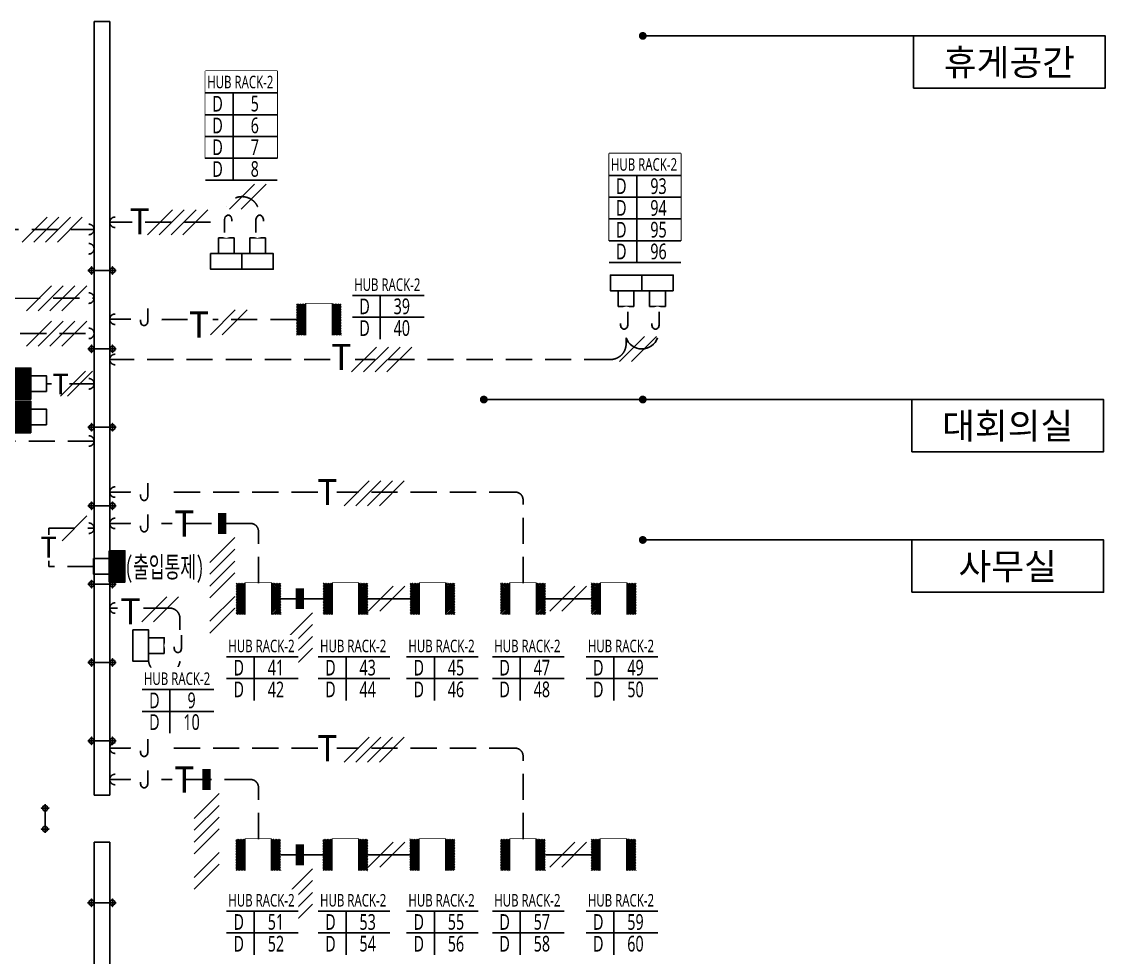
# Model space of a CAD drawing. Header units: millimetres. Extents: x -168200 to 336400, y -118800 to 0.
# Drawn here: x 268315 to 289040, y -63780 to -45876 of the extents above; entities that cross this region are included whole.
import ezdxf
from ezdxf.enums import TextEntityAlignment as Align

# ---------------------------------------------------------------- set-up
doc = ezdxf.new("R2010")
doc.units = ezdxf.units.MM
doc.header["$LTSCALE"] = 2000
for name, pattern in [('DASHDOT3', [1.5, 1, -0.25, 0, -0.25]), ('E6', [10, 6, -1, 0.5, -1, 0.5, -1]), ('HIDDEN', [0.375, 0.25, -0.125])]:
    doc.linetypes.add(name, pattern=pattern)
for name, color, linetype in [('3-통신선번장', 40, 'E6'), ('3-통신선번장(D)', 240, 'Continuous'), ('3131$0$SYM', 3, 'Continuous'), ('elec-box', 6, 'Continuous'), ('S', 4, 'Continuous'), ('S2', 4, 'HIDDEN'), ('S3', 4, 'DASHDOT3'), ('SYM', 3, 'Continuous'), ('TRAY', 3, 'Continuous'), ('TRAY1', 3, 'Continuous'), ('ztemper', 7, 'Continuous')]:
    doc.layers.add(name, color=color, linetype=linetype)
doc.styles.add('$0$스타일1', font='malgun.ttf')
doc.styles.add('ELEC', font='malgun.ttf')
doc.styles.add('GHS', font='malgun.ttf')
doc.styles.add('ROMANS', font='romans.shx', dxfattribs={"height": 10})
doc.styles.add('굴림체', font='')
doc.styles.get('굴림체').set_extended_font_data('GulimChe')
doc.dimstyles.new('DIM-QD 1', dxfattribs={"dimtxt": 3, "dimasz": 1.5, "dimexe": 1, "dimexo": 0, "dimgap": 1, "dimtad": 1, "dimdec": 3, "dimdsep": 46, "dimlunit": 6, "dimtxsty": '$0$스타일1', "dimblk1": 'ARCHTICK', "dimblk2": 'ARCHTICK', "dimsah": 1, "dimcen": 0, "dimclrd": 256, "dimclre": 256, "dimclrt": 3, "dimazin": 2, "dimtfac": 1, "dimtdec": 3, "dimtix": 1, "dimtmove": 2, "dimatfit": 3, "dimldrblk": 'ARCHTICK', "dimfxl": 1, "dimtolj": 1, "dimtzin": 0, "dimarcsym": 0})

# ---------------------------------------------------------------- blocks, each defined once
blk = doc.blocks.new('zw$9B4E')
at = {"layer": 'SYM'}
blk.add_line((-150, -400), (150, -400), dxfattribs=at)
blk.add_wipeout([(-250, -50), (-250, -400), (250, -400), (250, -50)]).dxf.layer = 'SYM'
h = blk.add_hatch(dxfattribs=at)
h.set_pattern_fill('ANSI31', color=256, scale=100, style=0)
h.set_pattern_definition([(45, (0, 0), (-8.83883, 8.83883), [])])
h.paths.add_polyline_path([(-250, -400), (-250, -50), (-150, -50), (-150, -400)])
h.paths.add_polyline_path([(250, -400), (250, -50), (150, -50), (150, -400)])
for p, q in [((-150, -50), (-150, -400)), ((150, -400), (150, -50))]:
    blk.add_line(p, q, dxfattribs=at)
blk = doc.blocks.new('_ARCHTICK')
at = {"color": 0, "linetype": 'ByBlock', "const_width": 0.15}
blk.add_lwpolyline([(-0.5, -0.5), (0.5, 0.5)], dxfattribs=at)
blk = doc.blocks.new('D24')
at = {"layer": 'SYM'}
for points in [[(-62.5, 250), (-62.5, 125), (62.5, 125), (62.5, 250)], [(-125, 125), (-125, 0), (125, 0), (125, 125)]]:
    blk.add_lwpolyline(points, close=True, dxfattribs=at)
blk = doc.blocks.new('E18')
blk.add_wipeout([(1.5, 0), (1.3, 0.75), (0.75, 1.3), (0, 1.5), (-0.75, 1.3), (-1.3, 0.75), (-1.5, 0), (-1.3, -0.75), (-0.75, -1.3), (0, -1.5), (0.75, -1.3), (1.3, -0.75)]).dxf.layer = 'SYM'
at = {"layer": 'SYM', "style": 'ROMANS'}
blk.add_text('J', height=1.65, dxfattribs=at).set_placement((-0.69, -0.67))
blk = doc.blocks.new('A$C694b679a')
at = {"layer": 'SYM'}
h = blk.add_hatch(dxfattribs=at)
h.set_pattern_fill('ANSI31', color=256, scale=5, angle=90, style=0)
h.set_pattern_definition([(135, (45117.446, -281970.642), (-11.22532015, -11.22532015), [])])
h.paths.add_polyline_path([(0, 0), (-300, 0), (-300, 600), (0, 600)])
h = blk.add_hatch(dxfattribs=at)
h.set_pattern_fill('ANSI31', color=256, scale=5, angle=90, style=0)
h.set_pattern_definition([(135, (45117.446, -281970.642), (-11.22532015, -11.22532015), [])])
h.paths.add_polyline_path([(0, 0), (-300, 0), (-300, 600), (0, 600)])
at = {"layer": 'SYM', "xscale": -2.400000154972076, "yscale": 2.400000154972076, "zscale": 2.400000154972076, "rotation": 270}
blk.add_blockref('D24', (-300, 300), dxfattribs=at)
blk.add_blockref('D24', (-300, 300), dxfattribs=at)
blk = doc.blocks.new('A$C5ef70864')
at = {"layer": '3-통신선번장', "linetype": 'Continuous'}
blk.add_lwpolyline([(-883, 695), (1399, 695), (1399, -2084), (-883, -2084)], close=True, dxfattribs=at)
at = {"linetype": 'Continuous'}
blk.add_wipeout([(-883, 695), (-883, -2779), (1399, -2779), (1399, 695)], dxfattribs=at).dxf.layer = '3-통신선번장'
at = {"layer": '3-통신선번장', "linetype": 'Continuous'}
for points in [[(-883, 0), (1399, 0)], [(0, 0), (0, -2779)], [(-883, -695), (1399, -695)], [(-883, -1389), (1399, -1389)], [(-883, -2084), (1399, -2084)], [(-883, -2084), (1399, -2084)], [(-883, -2779), (1399, -2779)], [(-883, -2779), (1399, -2779)]]:
    blk.add_lwpolyline(points, dxfattribs=at)
at = {"layer": '3-통신선번장', "linetype": 'Continuous', "style": 'ELEC', "width": 0.7}
blk.add_text('HUB RACK-2', height=400, dxfattribs=at).set_placement((228, 348), align=Align.MIDDLE)
blk = doc.blocks.new('A$Cf730dfe0')
at = {"linetype": 'Continuous'}
blk.add_wipeout([(-2282, 2084), (-2282, 0), (0, 0), (0, 2084)], dxfattribs=at).dxf.layer = '3-통신선번장'
at = {"layer": '3-통신선번장', "linetype": 'Continuous'}
for points in [[(-2282, 1389), (0, 1389)], [(-1399, 1389), (-1399, 0)], [(-2282, 695), (0, 695)]]:
    blk.add_lwpolyline(points, dxfattribs=at)
at = {"layer": '3-통신선번장', "linetype": 'Continuous', "style": 'ELEC', "width": 0.7}
blk.add_text('HUB RACK-2', height=400, dxfattribs=at).set_placement((-1171, 1737), align=Align.MIDDLE)

msp = doc.modelspace()

# ---------------------------------------------------------------- linework, layer by layer
at = {"layer": '3131$0$SYM', "color": 6}
for points in [[(272151.5, -55277.3, 160, 160, 0), (272151.5, -55677.3, 0, 0, 0), (272151.5, -57567.2, 0, 0, 0)], [(273636.6, -56717.4, 160, 160, 0), (273636.6, -57117.4, 0, 0, 0), (273636.6, -58409.6, 0, 0, 0)], [(271852.3, -60176.9, 160, 160, 0), (271852.3, -60576.9, 0, 0, 0), (271852.3, -62466.8, 0, 0, 0)], [(273636.6, -61617.1, 160, 160, 0), (273636.6, -62017.1, 0, 0, 0), (273636.6, -63309.3, 0, 0, 0)]]:
    msp.add_lwpolyline(points, format="xyseb", dxfattribs=at)
at = {"layer": 'S'}
for points in [[(270404.3, -54877.3), (270000, -54877.3)], [(270404.3, -59776.9), (270000, -59776.9)]]:
    msp.add_lwpolyline(points, dxfattribs=at)
at = {"layer": 'S2'}
for p, q in [((267756.6, -49856.3), (269700.1, -49852.3)), ((268288.7, -51845.6), (269700.1, -51841.6)), ((270404.3, -55477.3), (270000, -55477.3)), ((270149.9, -57096.1), (270000, -57096.1)), ((271142, -57096.1), (270556.6, -57096.1)), ((271342, -57514.1), (271342, -57296.1)), ((270404.3, -60376.9), (270000, -60376.9))]:
    msp.add_line(p, q, dxfattribs=at)
for points in [[(268168.6, -51170.2), (269700.1, -51165.9)], [(271485.8, -51574.3), (270991.2, -51574.3)], [(274217, -52340.7), (270000, -52340.7)], [(268885, -52805.5), (268791.6, -52805.5)], [(269689.9, -52805.5), (269228.9, -52805.5)], [(269700, -53900), (264880, -53900)], [(273976.1, -54877.3), (270990.9, -54877.3)], [(268832.1, -55694.9), (268832.1, -55568.6), (269700, -55568.6)], [(269690, -56298.7), (268832.1, -56298.7), (268832.1, -56191.5)], [(273976.1, -59776.9), (270990.9, -59776.9)]]:
    msp.add_lwpolyline(points, dxfattribs=at)
for centre, radius, start, end in [((270100, -49715), 100, 90, 270), ((269600.1, -49852.3), 100, 270, 90), ((269600.1, -50221.9), 100, 270, 90), ((269600.1, -51165.9), 100, 270, 90), ((270100, -51570), 100, 90, 270), ((269600.1, -51841.6), 100, 270, 90), ((270100, -52340.7), 100, 90, 270), ((269600, -52805.5), 100, 270, 90), ((269600, -53900), 100, 270, 90), ((270100, -54877.3), 100, 90, 270), ((269600, -55568.6), 100, 270, 90), ((270100, -55477.3), 100, 90, 270), ((270100, -57096.1), 100, 90, 270), ((271142, -57296.1), 200, 0, 90), ((271042, -58069.8), 303.2, 188.39255, 351.60746), ((270100, -59776.9), 100, 90, 270), ((270100, -60376.9), 100, 90, 270)]:
    msp.add_arc(centre, radius, start, end, dxfattribs=at)
at = {"layer": 'SYM'}
for p, q in [((271199.3, -49476.4), (270722, -49953.6)), ((271424.3, -49476.4), (270947, -49953.6)), ((271649.3, -49476.4), (271172, -49953.6)), ((268799.4, -49615), (268322.1, -50092.3)), ((269024.4, -49615), (268547.1, -50092.3)), ((269249.4, -49615), (268772.1, -50092.3)), ((269474.4, -49615), (268997.1, -50092.3)), ((268883.8, -50929.6), (268406.5, -51406.9)), ((269108.8, -50929.6), (268631.5, -51406.9)), ((269333.8, -50929.6), (268856.5, -51406.9)), ((269558.8, -50929.6), (269081.5, -51406.9)), ((272400.5, -51392.6), (271923.2, -51869.9)), ((272625.5, -51392.6), (272148.2, -51869.9)), ((268883.8, -51605.3), (268406.5, -52082.6)), ((269108.8, -51605.3), (268631.5, -52082.6)), ((269333.8, -51605.3), (268856.5, -52082.6)), ((269558.8, -51605.3), (269081.5, -52082.6)), ((275102.5, -52102.1), (274625.2, -52579.3)), ((275327.5, -52102.1), (274850.2, -52579.3)), ((275552.5, -52102.1), (275075.2, -52579.3)), ((275777.5, -52102.1), (275300.2, -52579.3)), ((269533.3, -52566.8), (269056, -53044.1)), ((269666.5, -52566.8), (269189.2, -53044.1)), ((274958.4, -54665.2), (274481.1, -55142.4)), ((275183.4, -54665.2), (274706.1, -55142.4)), ((275408.4, -54665.2), (274931.1, -55142.4)), ((275633.4, -54665.2), (275156.1, -55142.4)), ((269564.1, -55329.9), (269086.8, -55807.2)), ((271912.9, -56224.9), (272390.2, -55747.6)), ((271912.9, -56449.9), (272390.2, -55972.6)), ((271091.4, -56881.5), (270614.1, -57358.8)), ((271316.4, -56881.5), (270839.1, -57358.8)), ((273398, -57665), (273875.3, -57187.7)), ((273398, -57890), (273875.3, -57412.7)), ((273398, -58115), (273875.3, -57637.7)), ((273398, -58340), (273875.3, -57862.7)), ((274958.4, -59564.8), (274481.1, -60042.1)), ((275183.4, -59564.8), (274706.1, -60042.1)), ((275408.4, -59564.8), (274931.1, -60042.1)), ((275633.4, -59564.8), (275156.1, -60042.1)), ((271613.6, -61124.5), (272090.9, -60647.2)), ((271613.6, -61349.5), (272090.9, -60872.2)), ((271613.6, -61574.5), (272090.9, -61097.2)), ((271613.6, -61799.5), (272090.9, -61322.2)), ((271613.6, -62249.5), (272090.9, -61772.2)), ((271613.6, -62474.5), (272090.9, -61997.2)), ((273398, -62564.7), (273875.3, -62087.4)), ((273398, -62789.7), (273875.3, -62312.4)), ((273398, -63014.7), (273875.3, -62537.4)), ((273398, -63239.7), (273875.3, -62762.4))]:
    msp.add_line(p, q, dxfattribs=at)
at = {"layer": 'TRAY'}
msp.add_line((270000, -45876.1), (269700, -45876.1), dxfattribs=at)
at = {"layer": 'TRAY1', "color": 6}
for points in [[(269578.1, -50637.5), (269601.6, -50637.5), (269605, -50619.6), (269615.9, -50602.6), (269634.4, -50590.6), (269651.6, -50587.5), (269651.6, -50564.4), (269651.6, -50587.5), (269670.5, -50591.2), (269687.9, -50603.1), (269698.4, -50619.7), (269701.6, -50637.5), (269697.3, -50657.8), (269687.1, -50672.7), (269672.2, -50683.1), (269651.6, -50687.5), (269651.6, -50710.7), (269651.6, -50687.5), (269631.7, -50683.4), (269615.8, -50672.4), (269605, -50655.5), (269601.6, -50637.5), (269651.6, -50637.5), (269651.6, -50587.5), (269651.6, -50687.5), (269651.6, -50637.5), (269651.6, -50637.5), (270051.6, -50637.5), (270051.6, -50687.5), (270051.6, -50587.5), (270051.6, -50637.5), (270101.6, -50637.5), (270098.3, -50655.5), (270087.5, -50672.4), (270071.6, -50683.4), (270051.6, -50687.5), (270051.6, -50710.7), (270051.6, -50687.5), (270031.1, -50683.1), (270016.1, -50672.7), (270005.9, -50657.8), (270001.6, -50637.5), (270004.9, -50619.7), (270015.4, -50603.1), (270032.8, -50591.2), (270051.6, -50587.5), (270051.6, -50564.4), (270051.6, -50587.5), (270068.9, -50590.6), (270087.4, -50602.6), (270098.3, -50619.6), (270101.6, -50637.5), (270125.2, -50637.5)], [(269578.1, -50637.5), (269601.6, -50637.5), (269605, -50619.6), (269615.9, -50602.6), (269634.4, -50590.6), (269651.6, -50587.5), (269651.6, -50564.4), (269651.6, -50587.5), (269670.5, -50591.2), (269687.9, -50603.1), (269698.4, -50619.7), (269701.6, -50637.5), (269697.3, -50657.8), (269687.1, -50672.7), (269672.2, -50683.1), (269651.6, -50687.5), (269651.6, -50710.7), (269651.6, -50687.5), (269631.7, -50683.4), (269615.8, -50672.4), (269605, -50655.5), (269601.6, -50637.5), (269651.6, -50637.5), (269651.6, -50587.5), (269651.6, -50687.5), (269651.6, -50637.5), (269651.6, -50637.5), (270051.6, -50637.5), (270051.6, -50687.5), (270051.6, -50587.5), (270051.6, -50637.5), (270101.6, -50637.5), (270098.3, -50655.5), (270087.5, -50672.4), (270071.6, -50683.4), (270051.6, -50687.5), (270051.6, -50710.7), (270051.6, -50687.5), (270031.1, -50683.1), (270016.1, -50672.7), (270005.9, -50657.8), (270001.6, -50637.5), (270004.9, -50619.7), (270015.4, -50603.1), (270032.8, -50591.2), (270051.6, -50587.5), (270051.6, -50564.4), (270051.6, -50587.5), (270068.9, -50590.6), (270087.4, -50602.6), (270098.3, -50619.6), (270101.6, -50637.5), (270125.2, -50637.5)], [(269578.1, -52137.5), (269601.6, -52137.5), (269605, -52119.6), (269615.9, -52102.6), (269634.4, -52090.6), (269651.6, -52087.5), (269651.6, -52064.4), (269651.6, -52087.5), (269670.5, -52091.2), (269687.9, -52103.1), (269698.4, -52119.7), (269701.6, -52137.5), (269697.3, -52157.8), (269687.1, -52172.7), (269672.2, -52183.1), (269651.6, -52187.5), (269651.6, -52210.7), (269651.6, -52187.5), (269631.7, -52183.4), (269615.8, -52172.4), (269605, -52155.5), (269601.6, -52137.5), (269651.6, -52137.5), (269651.6, -52087.5), (269651.6, -52187.5), (269651.6, -52137.5), (269651.6, -52137.5), (270051.6, -52137.5), (270051.6, -52187.5), (270051.6, -52087.5), (270051.6, -52137.5), (270101.6, -52137.5), (270098.3, -52155.5), (270087.5, -52172.4), (270071.6, -52183.4), (270051.6, -52187.5), (270051.6, -52210.7), (270051.6, -52187.5), (270031.1, -52183.1), (270016.1, -52172.7), (270005.9, -52157.8), (270001.6, -52137.5), (270004.9, -52119.7), (270015.4, -52103.1), (270032.8, -52091.2), (270051.6, -52087.5), (270051.6, -52064.4), (270051.6, -52087.5), (270068.9, -52090.6), (270087.4, -52102.6), (270098.3, -52119.6), (270101.6, -52137.5), (270125.2, -52137.5)], [(269578.1, -52137.5), (269601.6, -52137.5), (269605, -52119.6), (269615.9, -52102.6), (269634.4, -52090.6), (269651.6, -52087.5), (269651.6, -52064.4), (269651.6, -52087.5), (269670.5, -52091.2), (269687.9, -52103.1), (269698.4, -52119.7), (269701.6, -52137.5), (269697.3, -52157.8), (269687.1, -52172.7), (269672.2, -52183.1), (269651.6, -52187.5), (269651.6, -52210.7), (269651.6, -52187.5), (269631.7, -52183.4), (269615.8, -52172.4), (269605, -52155.5), (269601.6, -52137.5), (269651.6, -52137.5), (269651.6, -52087.5), (269651.6, -52187.5), (269651.6, -52137.5), (269651.6, -52137.5), (270051.6, -52137.5), (270051.6, -52187.5), (270051.6, -52087.5), (270051.6, -52137.5), (270101.6, -52137.5), (270098.3, -52155.5), (270087.5, -52172.4), (270071.6, -52183.4), (270051.6, -52187.5), (270051.6, -52210.7), (270051.6, -52187.5), (270031.1, -52183.1), (270016.1, -52172.7), (270005.9, -52157.8), (270001.6, -52137.5), (270004.9, -52119.7), (270015.4, -52103.1), (270032.8, -52091.2), (270051.6, -52087.5), (270051.6, -52064.4), (270051.6, -52087.5), (270068.9, -52090.6), (270087.4, -52102.6), (270098.3, -52119.6), (270101.6, -52137.5), (270125.2, -52137.5)], [(269578.1, -53637.5), (269601.6, -53637.5), (269605, -53619.6), (269615.9, -53602.6), (269634.4, -53590.6), (269651.6, -53587.5), (269651.6, -53564.4), (269651.6, -53587.5), (269670.5, -53591.2), (269687.9, -53603.1), (269698.4, -53619.7), (269701.6, -53637.5), (269697.3, -53657.8), (269687.1, -53672.7), (269672.2, -53683.1), (269651.6, -53687.5), (269651.6, -53710.7), (269651.6, -53687.5), (269631.7, -53683.4), (269615.8, -53672.4), (269605, -53655.5), (269601.6, -53637.5), (269651.6, -53637.5), (269651.6, -53587.5), (269651.6, -53687.5), (269651.6, -53637.5), (269651.6, -53637.5), (270051.6, -53637.5), (270051.6, -53687.5), (270051.6, -53587.5), (270051.6, -53637.5), (270101.6, -53637.5), (270098.3, -53655.5), (270087.5, -53672.4), (270071.6, -53683.4), (270051.6, -53687.5), (270051.6, -53710.7), (270051.6, -53687.5), (270031.1, -53683.1), (270016.1, -53672.7), (270005.9, -53657.8), (270001.6, -53637.5), (270004.9, -53619.7), (270015.4, -53603.1), (270032.8, -53591.2), (270051.6, -53587.5), (270051.6, -53564.4), (270051.6, -53587.5), (270068.9, -53590.6), (270087.4, -53602.6), (270098.3, -53619.6), (270101.6, -53637.5), (270125.2, -53637.5)], [(269578.1, -53637.5), (269601.6, -53637.5), (269605, -53619.6), (269615.9, -53602.6), (269634.4, -53590.6), (269651.6, -53587.5), (269651.6, -53564.4), (269651.6, -53587.5), (269670.5, -53591.2), (269687.9, -53603.1), (269698.4, -53619.7), (269701.6, -53637.5), (269697.3, -53657.8), (269687.1, -53672.7), (269672.2, -53683.1), (269651.6, -53687.5), (269651.6, -53710.7), (269651.6, -53687.5), (269631.7, -53683.4), (269615.8, -53672.4), (269605, -53655.5), (269601.6, -53637.5), (269651.6, -53637.5), (269651.6, -53587.5), (269651.6, -53687.5), (269651.6, -53637.5), (269651.6, -53637.5), (270051.6, -53637.5), (270051.6, -53687.5), (270051.6, -53587.5), (270051.6, -53637.5), (270101.6, -53637.5), (270098.3, -53655.5), (270087.5, -53672.4), (270071.6, -53683.4), (270051.6, -53687.5), (270051.6, -53710.7), (270051.6, -53687.5), (270031.1, -53683.1), (270016.1, -53672.7), (270005.9, -53657.8), (270001.6, -53637.5), (270004.9, -53619.7), (270015.4, -53603.1), (270032.8, -53591.2), (270051.6, -53587.5), (270051.6, -53564.4), (270051.6, -53587.5), (270068.9, -53590.6), (270087.4, -53602.6), (270098.3, -53619.6), (270101.6, -53637.5), (270125.2, -53637.5)], [(269578.1, -55137.5), (269601.6, -55137.5), (269605, -55119.6), (269615.9, -55102.6), (269634.4, -55090.6), (269651.6, -55087.5), (269651.6, -55064.4), (269651.6, -55087.5), (269670.5, -55091.2), (269687.9, -55103.1), (269698.4, -55119.7), (269701.6, -55137.5), (269697.3, -55157.8), (269687.1, -55172.7), (269672.2, -55183.1), (269651.6, -55187.5), (269651.6, -55210.7), (269651.6, -55187.5), (269631.7, -55183.4), (269615.8, -55172.4), (269605, -55155.5), (269601.6, -55137.5), (269651.6, -55137.5), (269651.6, -55087.5), (269651.6, -55187.5), (269651.6, -55137.5), (269651.6, -55137.5), (270051.6, -55137.5), (270051.6, -55187.5), (270051.6, -55087.5), (270051.6, -55137.5), (270101.6, -55137.5), (270098.3, -55155.5), (270087.5, -55172.4), (270071.6, -55183.4), (270051.6, -55187.5), (270051.6, -55210.7), (270051.6, -55187.5), (270031.1, -55183.1), (270016.1, -55172.7), (270005.9, -55157.8), (270001.6, -55137.5), (270004.9, -55119.7), (270015.4, -55103.1), (270032.8, -55091.2), (270051.6, -55087.5), (270051.6, -55064.4), (270051.6, -55087.5), (270068.9, -55090.6), (270087.4, -55102.6), (270098.3, -55119.6), (270101.6, -55137.5), (270125.2, -55137.5)], [(269578.1, -55137.5), (269601.6, -55137.5), (269605, -55119.6), (269615.9, -55102.6), (269634.4, -55090.6), (269651.6, -55087.5), (269651.6, -55064.4), (269651.6, -55087.5), (269670.5, -55091.2), (269687.9, -55103.1), (269698.4, -55119.7), (269701.6, -55137.5), (269697.3, -55157.8), (269687.1, -55172.7), (269672.2, -55183.1), (269651.6, -55187.5), (269651.6, -55210.7), (269651.6, -55187.5), (269631.7, -55183.4), (269615.8, -55172.4), (269605, -55155.5), (269601.6, -55137.5), (269651.6, -55137.5), (269651.6, -55087.5), (269651.6, -55187.5), (269651.6, -55137.5), (269651.6, -55137.5), (270051.6, -55137.5), (270051.6, -55187.5), (270051.6, -55087.5), (270051.6, -55137.5), (270101.6, -55137.5), (270098.3, -55155.5), (270087.5, -55172.4), (270071.6, -55183.4), (270051.6, -55187.5), (270051.6, -55210.7), (270051.6, -55187.5), (270031.1, -55183.1), (270016.1, -55172.7), (270005.9, -55157.8), (270001.6, -55137.5), (270004.9, -55119.7), (270015.4, -55103.1), (270032.8, -55091.2), (270051.6, -55087.5), (270051.6, -55064.4), (270051.6, -55087.5), (270068.9, -55090.6), (270087.4, -55102.6), (270098.3, -55119.6), (270101.6, -55137.5), (270125.2, -55137.5)], [(269578.1, -56637.5), (269601.6, -56637.5), (269605, -56619.6), (269615.9, -56602.6), (269634.4, -56590.6), (269651.6, -56587.5), (269651.6, -56564.4), (269651.6, -56587.5), (269670.5, -56591.2), (269687.9, -56603.1), (269698.4, -56619.7), (269701.6, -56637.5), (269697.3, -56657.8), (269687.1, -56672.7), (269672.2, -56683.1), (269651.6, -56687.5), (269651.6, -56710.7), (269651.6, -56687.5), (269631.7, -56683.4), (269615.8, -56672.4), (269605, -56655.5), (269601.6, -56637.5), (269651.6, -56637.5), (269651.6, -56587.5), (269651.6, -56687.5), (269651.6, -56637.5), (269651.6, -56637.5), (270051.6, -56637.5), (270051.6, -56687.5), (270051.6, -56587.5), (270051.6, -56637.5), (270101.6, -56637.5), (270098.3, -56655.5), (270087.5, -56672.4), (270071.6, -56683.4), (270051.6, -56687.5), (270051.6, -56710.7), (270051.6, -56687.5), (270031.1, -56683.1), (270016.1, -56672.7), (270005.9, -56657.8), (270001.6, -56637.5), (270004.9, -56619.7), (270015.4, -56603.1), (270032.8, -56591.2), (270051.6, -56587.5), (270051.6, -56564.4), (270051.6, -56587.5), (270068.9, -56590.6), (270087.4, -56602.6), (270098.3, -56619.6), (270101.6, -56637.5), (270125.2, -56637.5)], [(269578.1, -56637.5), (269601.6, -56637.5), (269605, -56619.6), (269615.9, -56602.6), (269634.4, -56590.6), (269651.6, -56587.5), (269651.6, -56564.4), (269651.6, -56587.5), (269670.5, -56591.2), (269687.9, -56603.1), (269698.4, -56619.7), (269701.6, -56637.5), (269697.3, -56657.8), (269687.1, -56672.7), (269672.2, -56683.1), (269651.6, -56687.5), (269651.6, -56710.7), (269651.6, -56687.5), (269631.7, -56683.4), (269615.8, -56672.4), (269605, -56655.5), (269601.6, -56637.5), (269651.6, -56637.5), (269651.6, -56587.5), (269651.6, -56687.5), (269651.6, -56637.5), (269651.6, -56637.5), (270051.6, -56637.5), (270051.6, -56687.5), (270051.6, -56587.5), (270051.6, -56637.5), (270101.6, -56637.5), (270098.3, -56655.5), (270087.5, -56672.4), (270071.6, -56683.4), (270051.6, -56687.5), (270051.6, -56710.7), (270051.6, -56687.5), (270031.1, -56683.1), (270016.1, -56672.7), (270005.9, -56657.8), (270001.6, -56637.5), (270004.9, -56619.7), (270015.4, -56603.1), (270032.8, -56591.2), (270051.6, -56587.5), (270051.6, -56564.4), (270051.6, -56587.5), (270068.9, -56590.6), (270087.4, -56602.6), (270098.3, -56619.6), (270101.6, -56637.5), (270125.2, -56637.5)], [(269578.1, -58137.5), (269601.6, -58137.5), (269605, -58119.6), (269615.9, -58102.6), (269634.4, -58090.6), (269651.6, -58087.5), (269651.6, -58064.4), (269651.6, -58087.5), (269670.5, -58091.2), (269687.9, -58103.1), (269698.4, -58119.7), (269701.6, -58137.5), (269697.3, -58157.8), (269687.1, -58172.7), (269672.2, -58183.1), (269651.6, -58187.5), (269651.6, -58210.7), (269651.6, -58187.5), (269631.7, -58183.4), (269615.8, -58172.4), (269605, -58155.5), (269601.6, -58137.5), (269651.6, -58137.5), (269651.6, -58087.5), (269651.6, -58187.5), (269651.6, -58137.5), (269651.6, -58137.5), (270051.6, -58137.5), (270051.6, -58187.5), (270051.6, -58087.5), (270051.6, -58137.5), (270101.6, -58137.5), (270098.3, -58155.5), (270087.5, -58172.4), (270071.6, -58183.4), (270051.6, -58187.5), (270051.6, -58210.7), (270051.6, -58187.5), (270031.1, -58183.1), (270016.1, -58172.7), (270005.9, -58157.8), (270001.6, -58137.5), (270004.9, -58119.7), (270015.4, -58103.1), (270032.8, -58091.2), (270051.6, -58087.5), (270051.6, -58064.4), (270051.6, -58087.5), (270068.9, -58090.6), (270087.4, -58102.6), (270098.3, -58119.6), (270101.6, -58137.5), (270125.2, -58137.5)], [(269578.1, -58137.5), (269601.6, -58137.5), (269605, -58119.6), (269615.9, -58102.6), (269634.4, -58090.6), (269651.6, -58087.5), (269651.6, -58064.4), (269651.6, -58087.5), (269670.5, -58091.2), (269687.9, -58103.1), (269698.4, -58119.7), (269701.6, -58137.5), (269697.3, -58157.8), (269687.1, -58172.7), (269672.2, -58183.1), (269651.6, -58187.5), (269651.6, -58210.7), (269651.6, -58187.5), (269631.7, -58183.4), (269615.8, -58172.4), (269605, -58155.5), (269601.6, -58137.5), (269651.6, -58137.5), (269651.6, -58087.5), (269651.6, -58187.5), (269651.6, -58137.5), (269651.6, -58137.5), (270051.6, -58137.5), (270051.6, -58187.5), (270051.6, -58087.5), (270051.6, -58137.5), (270101.6, -58137.5), (270098.3, -58155.5), (270087.5, -58172.4), (270071.6, -58183.4), (270051.6, -58187.5), (270051.6, -58210.7), (270051.6, -58187.5), (270031.1, -58183.1), (270016.1, -58172.7), (270005.9, -58157.8), (270001.6, -58137.5), (270004.9, -58119.7), (270015.4, -58103.1), (270032.8, -58091.2), (270051.6, -58087.5), (270051.6, -58064.4), (270051.6, -58087.5), (270068.9, -58090.6), (270087.4, -58102.6), (270098.3, -58119.6), (270101.6, -58137.5), (270125.2, -58137.5)], [(269578.1, -59637.5), (269601.6, -59637.5), (269605, -59619.6), (269615.9, -59602.6), (269634.4, -59590.6), (269651.6, -59587.5), (269651.6, -59564.4), (269651.6, -59587.5), (269670.5, -59591.2), (269687.9, -59603.1), (269698.4, -59619.7), (269701.6, -59637.5), (269697.3, -59657.8), (269687.1, -59672.7), (269672.2, -59683.1), (269651.6, -59687.5), (269651.6, -59710.7), (269651.6, -59687.5), (269631.7, -59683.4), (269615.8, -59672.4), (269605, -59655.5), (269601.6, -59637.5), (269651.6, -59637.5), (269651.6, -59587.5), (269651.6, -59687.5), (269651.6, -59637.5), (269651.6, -59637.5), (270051.6, -59637.5), (270051.6, -59687.5), (270051.6, -59587.5), (270051.6, -59637.5), (270101.6, -59637.5), (270098.3, -59655.5), (270087.5, -59672.4), (270071.6, -59683.4), (270051.6, -59687.5), (270051.6, -59710.7), (270051.6, -59687.5), (270031.1, -59683.1), (270016.1, -59672.7), (270005.9, -59657.8), (270001.6, -59637.5), (270004.9, -59619.7), (270015.4, -59603.1), (270032.8, -59591.2), (270051.6, -59587.5), (270051.6, -59564.4), (270051.6, -59587.5), (270068.9, -59590.6), (270087.4, -59602.6), (270098.3, -59619.6), (270101.6, -59637.5), (270125.2, -59637.5)], [(269578.1, -59637.5), (269601.6, -59637.5), (269605, -59619.6), (269615.9, -59602.6), (269634.4, -59590.6), (269651.6, -59587.5), (269651.6, -59564.4), (269651.6, -59587.5), (269670.5, -59591.2), (269687.9, -59603.1), (269698.4, -59619.7), (269701.6, -59637.5), (269697.3, -59657.8), (269687.1, -59672.7), (269672.2, -59683.1), (269651.6, -59687.5), (269651.6, -59710.7), (269651.6, -59687.5), (269631.7, -59683.4), (269615.8, -59672.4), (269605, -59655.5), (269601.6, -59637.5), (269651.6, -59637.5), (269651.6, -59587.5), (269651.6, -59687.5), (269651.6, -59637.5), (269651.6, -59637.5), (270051.6, -59637.5), (270051.6, -59687.5), (270051.6, -59587.5), (270051.6, -59637.5), (270101.6, -59637.5), (270098.3, -59655.5), (270087.5, -59672.4), (270071.6, -59683.4), (270051.6, -59687.5), (270051.6, -59710.7), (270051.6, -59687.5), (270031.1, -59683.1), (270016.1, -59672.7), (270005.9, -59657.8), (270001.6, -59637.5), (270004.9, -59619.7), (270015.4, -59603.1), (270032.8, -59591.2), (270051.6, -59587.5), (270051.6, -59564.4), (270051.6, -59587.5), (270068.9, -59590.6), (270087.4, -59602.6), (270098.3, -59619.6), (270101.6, -59637.5), (270125.2, -59637.5)], [(269576.5, -62734.6), (269600, -62734.6), (269603.3, -62716.6), (269614.3, -62699.6), (269632.8, -62687.6), (269650, -62684.6), (269650, -62661.4), (269650, -62684.6), (269668.8, -62688.3), (269686.2, -62700.1), (269696.7, -62716.8), (269700, -62734.6), (269695.7, -62754.9), (269685.5, -62769.8), (269670.6, -62780.2), (269650, -62784.6), (269650, -62807.8), (269650, -62784.6), (269630, -62780.4), (269614.1, -62769.4), (269603.4, -62752.6), (269600, -62734.6), (269650, -62734.6), (269650, -62684.6), (269650, -62784.6), (269650, -62734.6), (269650, -62734.6), (270050, -62734.6), (270050, -62784.6), (270050, -62684.6), (270050, -62734.6), (270100, -62734.6), (270096.6, -62752.6), (270085.9, -62769.4), (270070, -62780.4), (270050, -62784.6), (270050, -62807.8), (270050, -62784.6), (270029.4, -62780.2), (270014.5, -62769.8), (270004.3, -62754.9), (270000, -62734.6), (270003.3, -62716.8), (270013.8, -62700.1), (270031.2, -62688.3), (270050, -62684.6), (270050, -62661.4), (270050, -62684.6), (270067.2, -62687.6), (270085.7, -62699.6), (270096.7, -62716.6), (270100, -62734.6), (270123.5, -62734.6)], [(269576.5, -62734.6), (269600, -62734.6), (269603.3, -62716.6), (269614.3, -62699.6), (269632.8, -62687.6), (269650, -62684.6), (269650, -62661.4), (269650, -62684.6), (269668.8, -62688.3), (269686.2, -62700.1), (269696.7, -62716.8), (269700, -62734.6), (269695.7, -62754.9), (269685.5, -62769.8), (269670.6, -62780.2), (269650, -62784.6), (269650, -62807.8), (269650, -62784.6), (269630, -62780.4), (269614.1, -62769.4), (269603.4, -62752.6), (269600, -62734.6), (269650, -62734.6), (269650, -62684.6), (269650, -62784.6), (269650, -62734.6), (269650, -62734.6), (270050, -62734.6), (270050, -62784.6), (270050, -62684.6), (270050, -62734.6), (270100, -62734.6), (270096.6, -62752.6), (270085.9, -62769.4), (270070, -62780.4), (270050, -62784.6), (270050, -62807.8), (270050, -62784.6), (270029.4, -62780.2), (270014.5, -62769.8), (270004.3, -62754.9), (270000, -62734.6), (270003.3, -62716.8), (270013.8, -62700.1), (270031.2, -62688.3), (270050, -62684.6), (270050, -62661.4), (270050, -62684.6), (270067.2, -62687.6), (270085.7, -62699.6), (270096.7, -62716.6), (270100, -62734.6), (270123.5, -62734.6)]]:
    msp.add_lwpolyline(points, dxfattribs=at)

# ---------------------------------------------------------------- block references
at = {"layer": '3-통신선번장', "xscale": 0.6000000000000001, "yscale": 0.6000000000000001, "zscale": 0.6000000000000001}
for name, p in [('A$C5ef70864', (280080.9, -48817.5)), ('A$Cf730dfe0', (275357.3, -58863.9)), ('A$Cf730dfe0', (277046.8, -58863.9)), ('A$Cf730dfe0', (278689.2, -58863.9)), ('A$Cf730dfe0', (280479.4, -58863.9)), ('A$Cf730dfe0', (275357.3, -63730.2)), ('A$Cf730dfe0', (277046.8, -63730.2)), ('A$Cf730dfe0', (278689.2, -63730.2)), ('A$Cf730dfe0', (280479.4, -63730.2))]:
    msp.add_blockref(name, p, dxfattribs=at)
at = {"layer": 'SYM', "xscale": 2.400000154972076, "yscale": 2.400000154972076, "zscale": 2.400000154972076}
for p in [(272227.1, -50615), (272827.1, -50615)]:
    msp.add_blockref('D24', p, dxfattribs=at)
at = {"layer": 'SYM', "yscale": 2.400000154972076, "zscale": 2.400000154972076}
for p, xscale, rotation in [((279875.2, -50725), 2.400000154972076, 179.9999999999998), ((280475.2, -50725), 2.400000154972076, 179.9999999999998), ((270442, -57814.1), -2.400000154972076, 270)]:
    msp.add_blockref('D24', p, dxfattribs=dict(at, xscale=xscale, rotation=rotation))
at = {"layer": 'SYM'}
for p in [(268491.6, -53105.5), (268491.6, -53741.4)]:
    msp.add_blockref('A$C694b679a', p, dxfattribs=at)
at = {"layer": 'SYM', "rotation": 180}
msp.add_blockref('A$C694b679a', (269990, -55998.7), dxfattribs=at)
at = {"layer": 'ztemper', "xscale": 1.713980952468305, "yscale": 1.713980952468305, "zscale": 1.713980952468305, "rotation": 180}
for p in [(274000, -51960), (272843.2, -57303.2), (274509.2, -57303.2), (276173.2, -57303.2), (277904.3, -57302.7), (279637.3, -57302.7), (272838.2, -62202.8), (274504.2, -62202.8), (276168.2, -62202.8), (277899.3, -62202.3), (279632.3, -62202.3)]:
    msp.add_blockref('zw$9B4E', p, dxfattribs=at)

# ---------------------------------------------------------------- texts
at = {"layer": 'SYM', "style": 'GHS'}
for height, p in [(500, (270572.9, -49696)), (500, (271706.1, -51670.3)), (500, (274428.9, -52291)), (400, (269060.5, -52809.7)), (500, (274161.7, -54877.3)), (500, (271425.7, -55477.3)), (400, (268830.7, -55932.4)), (500, (270397, -57159.2)), (500, (274161.7, -59776.9)), (500, (271425.7, -60376.9))]:
    msp.add_text('T', height=height, dxfattribs=at).set_placement(p, align=Align.MIDDLE_CENTER)
at = {"layer": 'SYM', "style": '굴림체', "width": 0.6}
msp.add_text('(출입통제)', height=400, dxfattribs=at).set_placement((270290, -56311.7), align=Align.MIDDLE_LEFT)

# ---------------------------------------------------------------- leaders
at = {"layer": 'elec-box'}
for points in [[(280193.8, -46148.3), (285353.8, -46148.3), (285386.3, -46148.3)], [(277153.6, -53106.3), (280177.5, -53106.3), (280210, -53106.3)], [(280193.8, -53106.3), (285353.8, -53106.3), (285386.3, -53106.3)], [(280193.8, -55793.2), (285353.8, -55793.2), (285386.3, -55793.2)]]:
    msp.add_leader(points, dimstyle='DIM-QD 1', override={"dimscale": 100, "dimasz": 1.5, "dimtad": 0, "dimclrd": 6, "dimldrblk": 'DOT'}, dxfattribs=at)

# ---------------------------------------------------------------- wipeouts: each hides what was drawn before it
msp.add_wipeout([(268125, -61275), (269400, -61275), (269400, -60975), (268125, -60975)]).dxf.layer = 'TRAY'

# ---------------------------------------------------------------- next in the draw order: linework, layer by layer
at = {"layer": 'S2'}
msp.add_lwpolyline([(273571.4, -51574.3), (271973.3, -51574.3)], dxfattribs=at)
for points in [[(277904.3, -56617), (277904.3, -55027.3, 0.4142136), (277754.3, -54877.3), (274345.3, -54877.3)], [(277904.3, -61516.6), (277904.3, -59926.9, 0.4142136), (277754.3, -59776.9), (274345.3, -59776.9)]]:
    msp.add_lwpolyline(points, format="xyb", dxfattribs=at)
at = {"layer": 'S3'}
for p, q in [((273271.8, -56917.5), (274080.6, -56917.5)), ((274937.8, -56917.5), (275744.6, -56917.4)), ((278332.9, -56917), (279208.7, -56917)), ((273268.8, -61817.1), (274075.6, -61817.1)), ((274932.8, -61817.1), (275739.6, -61817.1)), ((278332.9, -61816.6), (279208.7, -61816.6))]:
    msp.add_line(p, q, dxfattribs=at)
at = {"layer": 'SYM'}
for p, q in [((271912.9, -56674.9), (272390.2, -56197.6)), ((271912.9, -56899.9), (272390.2, -56422.6)), ((275418, -56678.8), (274940.7, -57156.1)), ((275643, -56678.8), (275165.7, -57156.1)), ((278895.5, -56678.3), (278418.2, -57155.6)), ((279120.5, -56678.3), (278643.2, -57155.6)), ((271912.9, -57349.9), (272390.2, -56872.6)), ((271912.9, -57574.9), (272390.2, -57097.6)), ((275418, -61578.5), (274940.7, -62055.8)), ((275643, -61578.5), (275165.7, -62055.8)), ((278895.5, -61578), (278418.2, -62055.3)), ((279120.5, -61578), (278643.2, -62055.3))]:
    msp.add_line(p, q, dxfattribs=at)
at = {"layer": 'TRAY1', "color": 6}
msp.add_lwpolyline([(268762.5, -60851.5), (268762.5, -60875), (268780.4, -60878.3), (268797.5, -60889.3), (268809.4, -60907.8), (268812.5, -60925), (268835.7, -60925), (268812.5, -60925), (268808.8, -60943.8), (268796.9, -60961.2), (268780.3, -60971.7), (268762.5, -60975), (268742.2, -60970.7), (268727.3, -60960.5), (268716.9, -60945.6), (268712.5, -60925), (268689.3, -60925), (268712.5, -60925), (268716.7, -60905), (268727.6, -60889.1), (268744.5, -60878.4), (268762.5, -60875), (268762.5, -60925), (268812.5, -60925), (268712.5, -60925), (268762.5, -60925), (268762.5, -60925), (268762.5, -61325), (268712.5, -61325), (268812.5, -61325), (268762.5, -61325), (268762.5, -61375), (268744.5, -61371.6), (268727.6, -61360.9), (268716.7, -61345), (268712.5, -61325), (268689.3, -61325), (268712.5, -61325), (268716.9, -61304.4), (268727.3, -61289.5), (268742.2, -61279.3), (268762.5, -61275), (268780.3, -61278.3), (268796.9, -61288.8), (268808.8, -61306.2), (268812.5, -61325), (268835.7, -61325), (268812.5, -61325), (268809.4, -61342.2), (268797.5, -61360.7), (268780.4, -61371.7), (268762.5, -61375), (268762.5, -61398.5)], dxfattribs=at)

# ---------------------------------------------------------------- next in the draw order: block references
at = {"layer": '3-통신선번장', "xscale": 0.6000000000000001, "yscale": 0.6000000000000001, "zscale": 0.6000000000000001}
msp.add_blockref('A$Cf730dfe0', (273603.5, -63730.2), dxfattribs=at)
at = {"layer": 'S', "xscale": 200, "yscale": 200, "zscale": 200, "rotation": 180}
msp.add_blockref('E18', (272227.1, -49715), dxfattribs=at)
at = {"layer": 'S', "xscale": 200, "yscale": 200, "zscale": 200}
for p in [(270695.6, -51557.9), (280475.2, -51625), (270697.6, -55502.3), (271342, -57814.1), (270697.6, -60401.9)]:
    msp.add_blockref('E18', p, dxfattribs=at)

# ---------------------------------------------------------------- next in the draw order: texts
at = {"layer": '3-통신선번장(D)', "linetype": 'Continuous', "style": 'ELEC', "width": 0.7}
for s, p in [('D', (279783.1, -49024.5)), ('93', (280494.9, -49023.1)), ('D', (279783.1, -49440.7)), ('94', (280494.9, -49439.4)), ('D', (279783.1, -49857)), ('95', (280494.9, -49855.6)), ('D', (279783.1, -50273.8)), ('96', (280494.9, -50272.5)), ('D', (274220.1, -58237.3)), ('43', (274931.8, -58235.9)), ('D', (275909.6, -58237.3)), ('45', (276621.3, -58235.9)), ('D', (277552, -58237.3)), ('47', (278263.7, -58235.9)), ('D', (279342.2, -58237.3)), ('49', (280053.9, -58235.9)), ('D', (274220.1, -58653.6)), ('44', (274931.8, -58652.2)), ('D', (275909.6, -58653.6)), ('46', (276621.3, -58652.2)), ('D', (277552, -58653.6)), ('48', (278263.7, -58652.2)), ('D', (279342.2, -58653.6)), ('50', (280053.9, -58652.2)), ('D', (274220.1, -63103.5)), ('53', (274931.8, -63102.2)), ('D', (275909.6, -63103.5)), ('55', (276621.3, -63102.2)), ('D', (277552, -63103.5)), ('57', (278263.7, -63102.2)), ('D', (279342.2, -63103.5)), ('59', (280053.9, -63102.2)), ('D', (274220.1, -63519.8)), ('54', (274931.8, -63518.4)), ('D', (275909.6, -63519.8)), ('56', (276621.3, -63518.4)), ('D', (277552, -63519.8)), ('58', (278263.7, -63518.4)), ('D', (279342.2, -63519.8)), ('60', (280053.9, -63518.4))]:
    msp.add_text(s, height=300, dxfattribs=at).set_placement(p, align=Align.MIDDLE)

# ---------------------------------------------------------------- next in the draw order: wipeouts: each hides what was drawn before it
at = {"color": 6}
for points in [[(285370.1, -46148.3), (289040.3, -46148.3), (289040.3, -47148.3), (285370.1, -47148.3)], [(285337.6, -53106.3), (289007.8, -53106.3), (289007.8, -54106.3), (285337.6, -54106.3)], [(285337.6, -55793.2), (289007.8, -55793.2), (289007.8, -56793.2), (285337.6, -56793.2)]]:
    msp.add_wipeout(points, dxfattribs=at).dxf.layer = 'elec-box'
msp.add_wipeout([(270000, -61575), (270000, -60675), (269700, -60675), (269685.3, -60767.7), (269642.7, -60851.3), (269576.3, -60917.7), (269492.7, -60960.3), (269400, -60975), (269400, -61275), (269492.7, -61289.7), (269576.3, -61332.3), (269642.7, -61398.7), (269685.3, -61482.3), (269700, -61575)]).dxf.layer = 'SYM'

# ---------------------------------------------------------------- next in the draw order: linework, layer by layer
at = {"layer": 'elec-box', "color": 6}
for points in [[(285370.1, -47148.3), (289040.3, -47148.3), (289040.3, -46148.3), (285370.1, -46148.3)], [(285337.6, -54106.3), (289007.8, -54106.3), (289007.8, -53106.3), (285337.6, -53106.3)], [(285337.6, -56793.2), (289007.8, -56793.2), (289007.8, -55793.2), (285337.6, -55793.2)]]:
    msp.add_lwpolyline(points, close=True, dxfattribs=at)
at = {"layer": 'S'}
msp.add_lwpolyline([(270400, -51570), (270000, -51570)], dxfattribs=at)
at = {"layer": 'S2'}
msp.add_lwpolyline([(271927.1, -49715), (270000, -49715)], dxfattribs=at)
for points in [[(272843.2, -56617.5), (272843.2, -55627.3, 0.4142136), (272693.2, -55477.3), (270990.9, -55477.3)], [(272843.2, -61517.1), (272843.2, -60526.9, 0.4142136), (272693.2, -60376.9), (270990.9, -60376.9)]]:
    msp.add_lwpolyline(points, format="xyb", dxfattribs=at)
at = {"layer": 'SYM'}
msp.add_line((271874.3, -49476.4), (271397, -49953.6), dxfattribs=at)

# ---------------------------------------------------------------- next in the draw order: block references
at = {"layer": '3-통신선번장', "xscale": 0.6000000000000001, "yscale": 0.6000000000000001, "zscale": 0.6000000000000001}
msp.add_blockref('A$Cf730dfe0', (273603.5, -58863.9), dxfattribs=at)
at = {"layer": 'S', "xscale": 200, "yscale": 200, "zscale": 200, "rotation": 180}
msp.add_blockref('E18', (272827.1, -49715), dxfattribs=at)
at = {"layer": 'S', "xscale": 200, "yscale": 200, "zscale": 200}
for p in [(279875.2, -51625), (270697.6, -54902.3), (270697.6, -59801.9)]:
    msp.add_blockref('E18', p, dxfattribs=at)

# ---------------------------------------------------------------- next in the draw order: texts
at = {"layer": '3-통신선번장(D)', "linetype": 'Continuous', "style": 'ELEC', "width": 0.7}
for s, p in [('D', (272466.3, -63103.5)), ('51', (273178, -63102.2)), ('D', (272466.3, -63519.8)), ('52', (273178, -63518.4))]:
    msp.add_text(s, height=300, dxfattribs=at).set_placement(p, align=Align.MIDDLE)
at = {"layer": 'elec-box', "color": 3, "style": 'GHS'}
for s, p in [('휴게공간', (287205.2, -46648.3)), ('대회의실', (287172.7, -53606.3)), ('사무실', (287172.7, -56293.2))]:
    msp.add_text(s, height=500, dxfattribs=at).set_placement(p, align=Align.MIDDLE)

# ---------------------------------------------------------------- next in the draw order: wipeouts: each hides what was drawn before it
msp.add_wipeout([(268125, -61275), (269400, -61275), (269400, -60975), (268125, -60975)]).dxf.layer = 'TRAY'

# ---------------------------------------------------------------- next in the draw order: linework, layer by layer
at = {"layer": 'S'}
msp.add_arc((280175.2, -51821.4), 317.4, 199.04666, 340.95332, dxfattribs=at)
at = {"layer": 'S2'}
msp.add_lwpolyline([(279875.2, -51925), (279875.2, -52040.7, -0.4142136), (279575.2, -52340.7), (274693.4, -52340.7)], format="xyb", dxfattribs=at)
msp.add_arc((272527.1, -49555.7), 331.4, 25.1297, 154.8703, dxfattribs=at)
at = {"layer": 'SYM'}
for p, q in [((272767.7, -48985.7), (272290.4, -49463)), ((272992.7, -48985.7), (272515.4, -49463)), ((280228.5, -51900.2), (279751.2, -52377.5)), ((280453.5, -51900.2), (279976.2, -52377.5))]:
    msp.add_line(p, q, dxfattribs=at)
at = {"layer": 'TRAY1', "color": 6}
msp.add_lwpolyline([(268762.5, -60851.5), (268762.5, -60875), (268780.4, -60878.3), (268797.5, -60889.3), (268809.4, -60907.8), (268812.5, -60925), (268835.7, -60925), (268812.5, -60925), (268808.8, -60943.8), (268796.9, -60961.2), (268780.3, -60971.7), (268762.5, -60975), (268742.2, -60970.7), (268727.3, -60960.5), (268716.9, -60945.6), (268712.5, -60925), (268689.3, -60925), (268712.5, -60925), (268716.7, -60905), (268727.6, -60889.1), (268744.5, -60878.4), (268762.5, -60875), (268762.5, -60925), (268812.5, -60925), (268712.5, -60925), (268762.5, -60925), (268762.5, -60925), (268762.5, -61325), (268712.5, -61325), (268812.5, -61325), (268762.5, -61325), (268762.5, -61375), (268744.5, -61371.6), (268727.6, -61360.9), (268716.7, -61345), (268712.5, -61325), (268689.3, -61325), (268712.5, -61325), (268716.9, -61304.4), (268727.3, -61289.5), (268742.2, -61279.3), (268762.5, -61275), (268780.3, -61278.3), (268796.9, -61288.8), (268808.8, -61306.2), (268812.5, -61325), (268835.7, -61325), (268812.5, -61325), (268809.4, -61342.2), (268797.5, -61360.7), (268780.4, -61371.7), (268762.5, -61375), (268762.5, -61398.5)], dxfattribs=at)

# ---------------------------------------------------------------- next in the draw order: block references
at = {"layer": '3-통신선번장', "xscale": 0.6000000000000001, "yscale": 0.6000000000000001, "zscale": 0.6000000000000001}
msp.add_blockref('A$Cf730dfe0', (271989.6, -59489.8), dxfattribs=at)

# ---------------------------------------------------------------- next in the draw order: texts
at = {"layer": '3-통신선번장(D)', "linetype": 'Continuous', "style": 'ELEC', "width": 0.7}
for s, p in [('D', (272466.3, -58237.3)), ('41', (273178, -58235.9)), ('D', (272466.3, -58653.6)), ('42', (273178, -58652.2))]:
    msp.add_text(s, height=300, dxfattribs=at).set_placement(p, align=Align.MIDDLE)

# ---------------------------------------------------------------- next in the draw order: wipeouts: each hides what was drawn before it
msp.add_wipeout([(270000, -61575), (270000, -60675), (269700, -60675), (269685.3, -60767.7), (269642.7, -60851.3), (269576.3, -60917.7), (269492.7, -60960.3), (269400, -60975), (269400, -61275), (269492.7, -61289.7), (269576.3, -61332.3), (269642.7, -61398.7), (269685.3, -61482.3), (269700, -61575)]).dxf.layer = 'SYM'

# ---------------------------------------------------------------- next in the draw order: linework, layer by layer
msp.add_line((270000, -61575), (269700, -61575))
at = {"layer": 'TRAY'}
for p, q in [((269700, -45876.1), (269700, -60675)), ((270000, -60675), (270000, -45876.1)), ((269700, -60675), (270000, -60675)), ((269700, -61575), (269700, -75201.9)), ((270000, -75201.9), (270000, -61575))]:
    msp.add_line(p, q, dxfattribs=at)

# ---------------------------------------------------------------- next in the draw order: block references
at = {"layer": '3-통신선번장', "xscale": 0.6000000000000001, "yscale": 0.6000000000000001, "zscale": 0.6000000000000001}
for name, p in [('A$C5ef70864', (272359.6, -47239.8)), ('A$Cf730dfe0', (276010.2, -51950.3))]:
    msp.add_blockref(name, p, dxfattribs=at)

# ---------------------------------------------------------------- next in the draw order: texts
at = {"layer": '3-통신선번장(D)', "linetype": 'Continuous', "style": 'ELEC', "width": 0.7}
for s, p in [('D', (270852.4, -58863.2)), ('9', (271564.1, -58861.8)), ('D', (270852.4, -59279.4)), ('10', (271564.1, -59278.1))]:
    msp.add_text(s, height=300, dxfattribs=at).set_placement(p, align=Align.MIDDLE)

# ---------------------------------------------------------------- next in the draw order: texts
for s, p in [('D', (272061.8, -47446.8)), ('5', (272773.5, -47445.4)), ('D', (272061.8, -47863)), ('6', (272773.5, -47861.7)), ('D', (272061.8, -48279.3)), ('7', (272773.5, -48277.9)), ('D', (272061.8, -48696.1)), ('8', (272773.5, -48694.8)), ('D', (274873, -51323.7)), ('39', (275584.8, -51322.3)), ('D', (274873, -51739.9)), ('40', (275584.8, -51738.6))]:
    msp.add_text(s, height=300, dxfattribs=at).set_placement(p, align=Align.MIDDLE)

doc.saveas('drawing.dxf')
